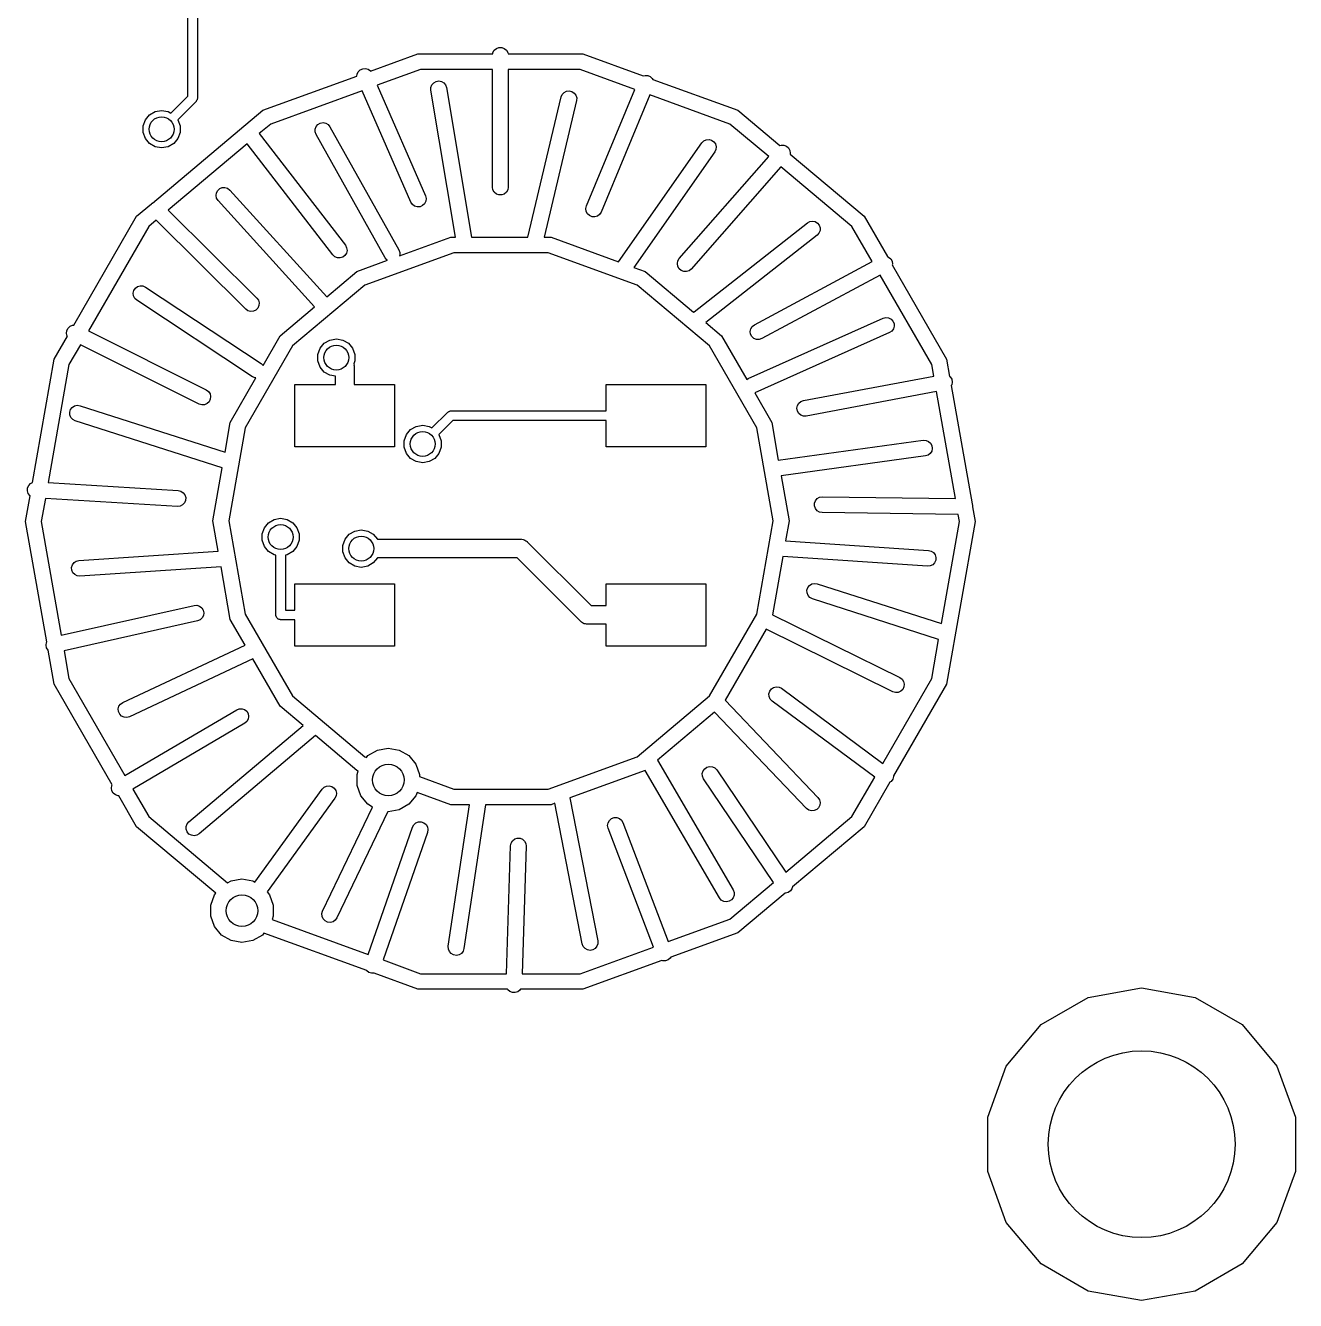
# Model space of a CAD drawing. Extents: x 0 to 100, y -163 to 0.
# Drawn here: x 79.57 to 99.97, y -150.01 to -129.53 of the extents above; entities that cross this region are included whole.
import ezdxf

# ---------------------------------------------------------------- set-up
doc = ezdxf.new("R2010")
doc.units = 0
doc.header["$MEASUREMENT"] = 0
doc.layers.add('BLACK', color=7, linetype='CONTINUOUS')

msp = doc.modelspace()

# ---------------------------------------------------------------- linework, layer by layer
at = {"layer": 'Black'}
for p, q in [((82.1822, -130.668), (82.1822, -119.987)), ((82.3346, -119.987), (82.3346, -130.7)), ((85.1143, -130.266), (85.8756, -129.989)), ((85.8756, -129.989), (87.0767, -129.989)), ((87.0767, -129.989), (87.0807, -129.967)), ((87.0807, -129.967), (87.1027, -129.928)), ((87.1027, -129.928), (87.1365, -129.9)), ((87.1365, -129.9), (87.1779, -129.885)), ((87.1779, -129.885), (87.2221, -129.885)), ((87.2221, -129.885), (87.2635, -129.9)), ((87.2635, -129.9), (87.2973, -129.928)), ((87.2973, -129.928), (87.3193, -129.967)), ((87.3193, -129.967), (87.3233, -129.989)), ((87.3233, -129.989), (88.5244, -129.989)), ((88.5244, -129.989), (89.4963, -130.343)), ((84.9497, -130.244), (84.9902, -130.227)), ((84.9902, -130.227), (85.0342, -130.224)), ((85.0342, -130.224), (85.0765, -130.236)), ((83.3865, -130.895), (84.8946, -130.346)), ((84.8946, -130.346), (84.8982, -130.314)), ((84.8982, -130.314), (84.9178, -130.275)), ((84.9178, -130.275), (84.9497, -130.244)), ((85.0765, -130.236), (85.112, -130.262)), ((85.112, -130.262), (85.1143, -130.266)), ((85.9197, -130.239), (85.2211, -130.493)), ((87.073, -130.239), (85.9197, -130.239)), ((86.1293, -130.452), (86.1678, -130.43)), ((86.1678, -130.43), (86.2113, -130.423)), ((86.2113, -130.423), (86.2546, -130.431)), ((86.2546, -130.431), (86.2926, -130.454)), ((87.073, -132.13), (87.073, -130.239)), ((88.4803, -130.239), (87.327, -130.239)), ((87.327, -130.239), (87.327, -132.13)), ((89.361, -130.56), (88.4803, -130.239)), ((89.4963, -130.343), (89.5236, -130.334)), ((89.5236, -130.334), (89.5677, -130.336)), ((89.5677, -130.336), (89.6084, -130.353)), ((89.6084, -130.353), (89.6409, -130.383)), ((89.6409, -130.383), (89.6488, -130.398)), ((89.6488, -130.398), (91.0135, -130.895)), ((84.982, -130.58), (83.5135, -131.115)), ((85.7636, -132.371), (84.982, -130.58)), ((85.2211, -130.493), (85.9964, -132.269)), ((86.0847, -130.571), (86.0852, -130.527)), ((86.4769, -132.933), (86.0847, -130.571)), ((86.0852, -130.527), (86.1007, -130.485)), ((86.1007, -130.485), (86.1293, -130.452)), ((86.2926, -130.454), (86.3206, -130.488)), ((86.3206, -130.488), (86.3353, -130.529)), ((86.3353, -130.529), (86.7343, -132.933)), ((88.1764, -130.681), (88.1939, -130.64)), ((88.1939, -130.64), (88.2241, -130.608)), ((88.2241, -130.608), (88.2636, -130.588)), ((88.2636, -130.588), (88.3074, -130.583)), ((88.3074, -130.583), (88.3503, -130.593)), ((88.3503, -130.593), (88.3871, -130.618)), ((88.3871, -130.618), (88.4135, -130.653)), ((88.5827, -132.431), (89.361, -130.56)), ((81.9081, -130.942), (82.1822, -130.668)), ((82.3123, -130.754), (82.019, -131.047)), ((82.3142, -130.751), (82.3123, -130.754)), ((82.3168, -130.749), (82.3142, -130.751)), ((82.3217, -130.74), (82.3168, -130.749)), ((82.3275, -130.732), (82.3217, -130.74)), ((82.3283, -130.729), (82.3275, -130.732)), ((82.33, -130.726), (82.3283, -130.729)), ((82.3317, -130.716), (82.33, -130.726)), ((82.3343, -130.706), (82.3317, -130.716)), ((82.3346, -130.7), (82.334, -130.703)), ((82.334, -130.703), (82.3343, -130.706)), ((87.6429, -132.933), (88.1764, -130.681)), ((88.4236, -130.739), (87.9039, -132.933)), ((88.4135, -130.653), (88.4261, -130.695)), ((88.4261, -130.695), (88.4236, -130.739)), ((89.6, -130.647), (88.8173, -132.529)), ((90.8865, -131.115), (89.6, -130.647)), ((81.4628, -131.147), (81.4985, -131.048)), ((81.4985, -131.048), (81.5658, -130.968)), ((81.5658, -130.968), (81.6564, -130.916)), ((81.6121, -132.384), (83.3865, -130.895)), ((81.6564, -130.916), (81.7593, -130.898)), ((81.7593, -130.898), (81.8623, -130.916)), ((81.8623, -130.916), (81.9081, -130.942)), ((82.019, -131.047), (82.0202, -131.048)), ((82.0202, -131.048), (82.0559, -131.147)), ((91.0135, -130.895), (91.6892, -131.462)), ((81.4628, -131.251), (81.4628, -131.147)), ((81.4985, -131.349), (81.4628, -131.251)), ((82.0559, -131.251), (82.0202, -131.349)), ((82.0559, -131.147), (82.0559, -131.251)), ((83.5135, -131.115), (83.3283, -131.27)), ((84.2247, -131.24), (84.2252, -131.196)), ((84.2392, -131.282), (84.2247, -131.24)), ((84.2252, -131.196), (84.2408, -131.155)), ((84.2408, -131.155), (84.2696, -131.122)), ((84.2696, -131.122), (84.3081, -131.1)), ((84.3081, -131.1), (84.3516, -131.093)), ((84.3516, -131.093), (84.3949, -131.101)), ((84.3949, -131.101), (84.4329, -131.124)), ((84.4329, -131.124), (84.4608, -131.158)), ((84.4608, -131.158), (85.5708, -133.138)), ((91.5102, -131.638), (90.8865, -131.115)), ((81.5658, -131.43), (81.4985, -131.349)), ((81.6564, -131.482), (81.5658, -131.43)), ((81.9529, -131.43), (81.8623, -131.482)), ((83.1335, -131.434), (81.8668, -132.497)), ((82.0202, -131.349), (81.9529, -131.43)), ((84.5094, -133.218), (83.1335, -131.434)), ((83.3283, -131.27), (84.7106, -133.062)), ((85.3492, -133.262), (84.2392, -131.282)), ((89.096, -133.327), (90.436, -131.417)), ((90.436, -131.417), (90.4673, -131.386)), ((90.4673, -131.386), (90.5072, -131.367)), ((90.5072, -131.367), (90.5512, -131.363)), ((90.5512, -131.363), (90.5938, -131.375)), ((90.5938, -131.375), (90.6299, -131.4)), ((90.6299, -131.4), (90.6551, -131.436)), ((90.6551, -131.436), (90.6665, -131.479)), ((91.6892, -131.462), (91.7106, -131.454)), ((91.7106, -131.454), (91.7547, -131.455)), ((91.7547, -131.455), (91.7958, -131.471)), ((81.7593, -131.5), (81.6564, -131.482)), ((81.8623, -131.482), (81.7593, -131.5)), ((90.644, -131.563), (89.3431, -133.417)), ((90.0745, -133.276), (91.5102, -131.638)), ((90.6626, -131.523), (90.644, -131.563)), ((90.6665, -131.479), (90.6626, -131.523)), ((91.7958, -131.471), (91.829, -131.5)), ((91.829, -131.5), (91.8502, -131.539)), ((91.8502, -131.539), (91.857, -131.583)), ((91.857, -131.583), (91.8536, -131.6)), ((91.8536, -131.6), (93.0426, -132.597)), ((91.7048, -131.801), (90.2655, -133.444)), ((92.848, -132.761), (91.7048, -131.801)), ((82.6331, -132.265), (82.6391, -132.221)), ((82.6424, -132.308), (82.6331, -132.265)), ((82.6391, -132.221), (82.6596, -132.182)), ((82.6596, -132.182), (82.6923, -132.153)), ((82.6923, -132.153), (82.7331, -132.136)), ((82.7331, -132.136), (82.7772, -132.134)), ((82.7772, -132.134), (82.8192, -132.148)), ((82.8192, -132.148), (82.8541, -132.175)), ((82.8541, -132.175), (84.4105, -133.891)), ((85.9964, -132.269), (86.0068, -132.312)), ((87.0807, -132.173), (87.073, -132.13)), ((87.1027, -132.212), (87.0807, -132.173)), ((87.1365, -132.24), (87.1027, -132.212)), ((87.1779, -132.255), (87.1365, -132.24)), ((87.2221, -132.255), (87.1779, -132.255)), ((87.2635, -132.24), (87.2221, -132.255)), ((87.2973, -132.212), (87.2635, -132.24)), ((87.3193, -132.173), (87.2973, -132.212)), ((87.327, -132.13), (87.3193, -132.173)), ((81.3574, -132.597), (81.5952, -132.398)), ((81.5952, -132.398), (81.6068, -132.386)), ((81.6068, -132.386), (81.6121, -132.384)), ((82.6659, -132.345), (82.6424, -132.308)), ((84.2158, -134.054), (82.6659, -132.345)), ((85.788, -132.408), (85.7636, -132.371)), ((85.8235, -132.434), (85.788, -132.408)), ((85.8658, -132.446), (85.8235, -132.434)), ((85.9098, -132.443), (85.8658, -132.446)), ((85.9502, -132.426), (85.9098, -132.443)), ((85.9822, -132.395), (85.9502, -132.426)), ((86.0018, -132.356), (85.9822, -132.395)), ((86.0068, -132.312), (86.0018, -132.356)), ((88.5731, -132.474), (88.5827, -132.431)), ((88.5788, -132.518), (88.5731, -132.474)), ((80.3482, -134.345), (81.3574, -132.597)), ((81.6714, -132.66), (81.552, -132.761)), ((83.1105, -134.09), (81.6714, -132.66)), ((81.8668, -132.497), (83.2895, -133.91)), ((88.5991, -132.557), (88.5788, -132.518)), ((88.6316, -132.587), (88.5991, -132.557)), ((88.6723, -132.604), (88.6316, -132.587)), ((88.7164, -132.606), (88.6723, -132.604)), ((88.7585, -132.593), (88.7164, -132.606)), ((88.7935, -132.566), (88.7585, -132.593)), ((88.8173, -132.529), (88.7935, -132.566)), ((92.1315, -132.7), (92.1704, -132.679)), ((92.1704, -132.679), (92.2141, -132.673)), ((92.2141, -132.673), (92.2573, -132.682)), ((92.2573, -132.682), (92.2947, -132.705)), ((93.0426, -132.597), (93.4156, -133.244)), ((81.552, -132.761), (80.5828, -134.439)), ((90.3115, -134.13), (92.1315, -132.7)), ((92.3179, -132.867), (92.2885, -132.9)), ((92.2947, -132.705), (92.322, -132.74)), ((92.3343, -132.826), (92.3179, -132.867)), ((92.322, -132.74), (92.3357, -132.782)), ((92.3357, -132.782), (92.3343, -132.826)), ((93.1721, -133.322), (92.848, -132.761)), ((84.7106, -133.062), (84.731, -133.102)), ((85.5809, -133.234), (86.4065, -132.933)), ((86.4065, -132.933), (86.4769, -132.933)), ((86.7343, -132.933), (87.6429, -132.933)), ((87.9039, -132.933), (88.0135, -132.933)), ((88.0135, -132.933), (89.0959, -133.327)), ((92.2885, -132.9), (90.5017, -134.304)), ((84.542, -133.247), (84.5094, -133.218)), ((84.5828, -133.264), (84.542, -133.247)), ((84.6269, -133.266), (84.5828, -133.264)), ((84.6689, -133.253), (84.6269, -133.266)), ((84.7038, -133.226), (84.6689, -133.253)), ((84.7275, -133.188), (84.7038, -133.226)), ((84.7369, -133.145), (84.7275, -133.188)), ((84.731, -133.102), (84.7369, -133.145)), ((84.8965, -133.483), (85.3894, -133.304)), ((86.4506, -133.183), (85.0235, -133.703)), ((85.3771, -133.296), (85.3492, -133.262)), ((85.3894, -133.304), (85.3771, -133.296)), ((85.5708, -133.138), (85.5853, -133.18)), ((85.5848, -133.224), (85.5809, -133.234)), ((85.5853, -133.18), (85.5848, -133.224)), ((87.9694, -133.183), (86.4506, -133.183)), ((89.3965, -133.703), (87.9694, -133.183)), ((90.0516, -133.314), (90.0745, -133.276)), ((93.4156, -133.244), (93.4369, -133.252)), ((93.4369, -133.252), (93.4698, -133.281)), ((93.4698, -133.281), (93.4906, -133.32)), ((84.4105, -133.891), (84.8965, -133.483)), ((89.0959, -133.327), (89.096, -133.327)), ((89.3431, -133.417), (89.5235, -133.483)), ((89.5235, -133.483), (90.3044, -134.138)), ((90.043, -133.357), (90.0516, -133.314)), ((90.0498, -133.401), (90.043, -133.357)), ((90.071, -133.44), (90.0498, -133.401)), ((90.1041, -133.469), (90.071, -133.44)), ((90.1453, -133.485), (90.1041, -133.469)), ((90.1894, -133.486), (90.1453, -133.485)), ((90.2311, -133.471), (90.1894, -133.486)), ((90.2655, -133.444), (90.2311, -133.471)), ((91.2799, -134.338), (93.1721, -133.322)), ((93.4906, -133.32), (93.4969, -133.364)), ((93.4969, -133.364), (93.4938, -133.379)), ((93.4938, -133.379), (94.367, -134.891)), ((81.3733, -133.726), (81.4156, -133.714)), ((81.4156, -133.714), (81.4596, -133.716)), ((85.0235, -133.703), (83.8601, -134.679)), ((90.5599, -134.679), (89.3965, -133.703)), ((93.2992, -133.542), (91.4001, -134.562)), ((94.1284, -134.978), (93.2992, -133.542)), ((81.3032, -133.832), (81.3135, -133.789)), ((81.3082, -133.876), (81.3032, -133.832)), ((81.3279, -133.916), (81.3082, -133.876)), ((81.3135, -133.789), (81.3378, -133.753)), ((81.3599, -133.946), (81.3279, -133.916)), ((81.3378, -133.753), (81.3733, -133.726)), ((81.4596, -133.716), (81.5001, -133.734)), ((81.5001, -133.734), (83.3601, -134.964)), ((83.2895, -133.91), (83.3149, -133.946)), ((83.2199, -135.176), (81.3599, -133.946)), ((83.1467, -134.115), (83.1105, -134.09)), ((83.1893, -134.127), (83.1467, -134.115)), ((83.2333, -134.123), (83.1893, -134.127)), ((83.2732, -134.104), (83.2333, -134.123)), ((83.3043, -134.073), (83.2732, -134.104)), ((83.3228, -134.032), (83.3043, -134.073)), ((83.3149, -133.946), (83.3265, -133.989)), ((83.3265, -133.989), (83.3228, -134.032)), ((83.6655, -134.516), (84.2158, -134.054)), ((90.3044, -134.138), (90.3115, -134.13)), ((90.5017, -134.304), (90.7545, -134.516)), ((91.1782, -135.204), (93.3482, -134.234)), ((93.3482, -134.234), (93.391, -134.223)), ((93.391, -134.223), (93.4348, -134.228)), ((93.4348, -134.228), (93.4745, -134.247)), ((93.4745, -134.247), (93.5052, -134.279)), ((93.5052, -134.279), (93.5232, -134.319)), ((93.5232, -134.319), (93.5263, -134.363)), ((80.033, -134.891), (80.2454, -134.523)), ((80.2332, -134.478), (80.2383, -134.434)), ((80.2435, -134.521), (80.2332, -134.478)), ((80.2383, -134.434), (80.258, -134.394)), ((80.2454, -134.523), (80.2435, -134.521)), ((80.258, -134.394), (80.29, -134.364)), ((80.29, -134.364), (80.3305, -134.346)), ((80.3305, -134.346), (80.3482, -134.345)), ((80.5828, -134.439), (82.4768, -135.386)), ((83.3902, -134.993), (83.6655, -134.516)), ((90.7545, -134.516), (91.1592, -135.217)), ((91.2131, -134.446), (91.2221, -134.403)), ((91.2194, -134.49), (91.2131, -134.446)), ((91.2402, -134.529), (91.2194, -134.49)), ((91.2221, -134.403), (91.2453, -134.365)), ((91.2731, -134.558), (91.2402, -134.529)), ((91.2453, -134.365), (91.2799, -134.338)), ((93.4518, -134.466), (91.2849, -135.435)), ((93.4884, -134.441), (93.4518, -134.466)), ((93.5142, -134.406), (93.4884, -134.441)), ((93.5263, -134.363), (93.5142, -134.406)), ((80.4555, -134.66), (80.2716, -134.978)), ((82.3632, -135.614), (80.4555, -134.66)), ((83.8601, -134.679), (83.1007, -135.994)), ((84.2691, -134.815), (84.3048, -134.717)), ((84.3048, -134.717), (84.3721, -134.637)), ((84.3721, -134.637), (84.4626, -134.584)), ((84.4626, -134.584), (84.5656, -134.566)), ((84.5656, -134.566), (84.6686, -134.584)), ((84.6686, -134.584), (84.7592, -134.637)), ((84.7592, -134.637), (84.8264, -134.717)), ((84.8264, -134.717), (84.8622, -134.815)), ((91.3193, -135.994), (90.5599, -134.679)), ((91.3141, -134.574), (91.2731, -134.558)), ((91.3582, -134.576), (91.3141, -134.574)), ((91.4001, -134.562), (91.3582, -134.576)), ((79.6835, -136.873), (80.033, -134.891)), ((84.2691, -134.92), (84.2691, -134.815)), ((84.3048, -135.018), (84.2691, -134.92)), ((84.8622, -134.92), (84.8444, -134.968)), ((84.8622, -134.815), (84.8622, -134.92)), ((94.367, -134.891), (94.4159, -135.169)), ((80.2716, -134.978), (79.9371, -136.875)), ((83.3601, -134.964), (83.3902, -134.993)), ((84.3721, -135.098), (84.3048, -135.018)), ((84.4626, -135.15), (84.3721, -135.098)), ((84.8444, -134.968), (84.8494, -134.987)), ((84.8494, -134.987), (84.8489, -134.993)), ((84.8489, -134.993), (84.85, -135)), ((84.85, -135), (84.85, -135.3)), ((94.1608, -135.163), (94.1284, -134.978)), ((82.862, -135.907), (83.2738, -135.194)), ((83.2604, -135.194), (83.2199, -135.176)), ((83.2738, -135.194), (83.2604, -135.194)), ((83.9, -136.3), (83.9, -135.3)), ((83.9, -135.3), (84.55, -135.3)), ((84.55, -135.166), (84.4626, -135.15)), ((84.55, -135.3), (84.55, -135.166)), ((84.85, -135.3), (85.5, -135.3)), ((85.5, -135.3), (85.5, -136.3)), ((88.9, -135.724), (88.9, -135.3)), ((88.9, -135.3), (90.5, -135.3)), ((90.5, -135.3), (90.5, -136.3)), ((91.1592, -135.217), (91.1782, -135.204)), ((92.0666, -135.555), (94.1608, -135.163)), ((94.4159, -135.169), (94.4264, -135.177)), ((94.4264, -135.177), (94.4489, -135.215)), ((94.4498, -135.302), (94.4419, -135.316)), ((94.4419, -135.316), (94.7767, -137.215)), ((94.4489, -135.215), (94.457, -135.259)), ((94.457, -135.259), (94.4498, -135.302)), ((82.4768, -135.386), (82.5122, -135.413)), ((82.5122, -135.413), (82.5365, -135.449)), ((82.5417, -135.536), (82.522, -135.576)), ((82.5365, -135.449), (82.5468, -135.492)), ((82.5468, -135.492), (82.5417, -135.536)), ((91.2849, -135.435), (91.558, -135.907)), ((92.0253, -135.571), (92.0666, -135.555)), ((94.2049, -135.413), (92.1134, -135.805)), ((94.5079, -137.131), (94.2049, -135.413)), ((80.2842, -135.743), (80.2976, -135.701)), ((80.2859, -135.787), (80.2842, -135.743)), ((80.2976, -135.701), (80.3247, -135.666)), ((80.3247, -135.666), (80.362, -135.642)), ((80.362, -135.642), (80.4051, -135.633)), ((80.4051, -135.633), (80.4488, -135.639)), ((80.4488, -135.639), (82.7777, -136.386)), ((82.4055, -135.626), (82.3632, -135.614)), ((82.4495, -135.624), (82.4055, -135.626)), ((82.49, -135.606), (82.4495, -135.624)), ((82.522, -135.576), (82.49, -135.606)), ((86.1012, -135.997), (86.3526, -135.746)), ((86.3526, -135.746), (86.3553, -135.744)), ((86.3553, -135.744), (86.3575, -135.742)), ((86.3575, -135.742), (86.3661, -135.737)), ((86.3661, -135.737), (86.3742, -135.731)), ((86.3742, -135.731), (86.3775, -135.73)), ((86.3775, -135.73), (86.3804, -135.728)), ((86.3804, -135.728), (86.3902, -135.727)), ((86.3902, -135.727), (86.3998, -135.724)), ((86.3998, -135.724), (86.4031, -135.724)), ((86.4031, -135.724), (86.4064, -135.724)), ((86.4064, -135.724), (88.9, -135.724)), ((91.963, -135.681), (91.9702, -135.638)), ((91.9711, -135.725), (91.963, -135.681)), ((91.9702, -135.638), (91.9918, -135.599)), ((91.9936, -135.763), (91.9711, -135.725)), ((91.9918, -135.599), (92.0253, -135.571)), ((80.3026, -135.828), (80.2859, -135.787)), ((80.3322, -135.86), (80.3026, -135.828)), ((80.3712, -135.881), (80.3322, -135.86)), ((82.7332, -136.638), (80.3712, -135.881)), ((82.7777, -136.386), (82.862, -135.907)), ((85.8494, -135.971), (85.9524, -135.953)), ((85.9524, -135.953), (86.0554, -135.971)), ((86.438, -135.876), (86.2121, -136.102)), ((88.9, -135.876), (86.438, -135.876)), ((88.9, -136.3), (88.9, -135.876)), ((91.558, -135.907), (91.6646, -136.513)), ((92.0277, -135.791), (91.9936, -135.763)), ((92.0693, -135.805), (92.0277, -135.791)), ((92.1134, -135.805), (92.0693, -135.805)), ((83.1007, -135.994), (82.837, -137.49)), ((85.6558, -136.202), (85.6916, -136.103)), ((85.6916, -136.103), (85.7588, -136.023)), ((85.7588, -136.023), (85.8494, -135.971)), ((86.0554, -135.971), (86.1012, -135.997)), ((86.2121, -136.102), (86.2132, -136.103)), ((86.2132, -136.103), (86.249, -136.202)), ((91.583, -137.49), (91.3193, -135.994)), ((85.5, -136.3), (83.9, -136.3)), ((85.6558, -136.306), (85.6558, -136.202)), ((85.6916, -136.405), (85.6558, -136.306)), ((86.249, -136.306), (86.2132, -136.405)), ((86.249, -136.202), (86.249, -136.306)), ((90.5, -136.3), (88.9, -136.3)), ((91.6646, -136.513), (93.9928, -136.194)), ((93.9928, -136.194), (94.0369, -136.196)), ((94.0369, -136.196), (94.0777, -136.213)), ((94.0777, -136.213), (94.1104, -136.242)), ((94.1276, -136.368), (94.1041, -136.405)), ((94.1104, -136.242), (94.1309, -136.281)), ((94.1369, -136.325), (94.1276, -136.368)), ((94.1309, -136.281), (94.1369, -136.325)), ((85.7588, -136.485), (85.6916, -136.405)), ((85.8494, -136.537), (85.7588, -136.485)), ((85.9524, -136.555), (85.8494, -136.537)), ((86.0554, -136.537), (85.9524, -136.555)), ((86.146, -136.485), (86.0554, -136.537)), ((86.2132, -136.405), (86.146, -136.485)), ((94.0272, -136.446), (91.7088, -136.763)), ((94.0692, -136.432), (94.0272, -136.446)), ((94.1041, -136.405), (94.0692, -136.432)), ((82.583, -137.49), (82.7332, -136.638)), ((91.7088, -136.763), (91.837, -137.49)), ((79.6038, -137.004), (79.6065, -136.96)), ((79.6065, -136.96), (79.6241, -136.92)), ((79.6241, -136.92), (79.6545, -136.888)), ((79.6545, -136.888), (79.6835, -136.873)), ((79.9371, -136.875), (82.0277, -137.003)), ((79.573, -137.5), (79.6463, -137.085)), ((79.6163, -137.047), (79.6038, -137.004)), ((79.6426, -137.082), (79.6163, -137.047)), ((79.6463, -137.085), (79.6426, -137.082)), ((79.8927, -137.127), (79.827, -137.5)), ((82.0122, -137.257), (79.8927, -137.127)), ((82.0277, -137.003), (82.0706, -137.014)), ((82.0706, -137.014), (82.1074, -137.038)), ((82.1074, -137.038), (82.1337, -137.073)), ((82.1435, -137.16), (82.1259, -137.2)), ((82.1337, -137.073), (82.1462, -137.116)), ((82.1462, -137.116), (82.1435, -137.16)), ((92.2452, -137.206), (92.2609, -137.165)), ((92.2609, -137.165), (92.2896, -137.132)), ((92.2896, -137.132), (92.3281, -137.11)), ((92.3281, -137.11), (92.3717, -137.103)), ((92.3717, -137.103), (94.5079, -137.131)), ((82.0561, -137.252), (82.0122, -137.257)), ((82.0955, -137.232), (82.0561, -137.252)), ((82.1259, -137.2), (82.0955, -137.232)), ((92.2447, -137.25), (92.2452, -137.206)), ((92.2592, -137.292), (92.2447, -137.25)), ((92.2871, -137.326), (92.2592, -137.292)), ((92.325, -137.349), (92.2871, -137.326)), ((92.3683, -137.357), (92.325, -137.349)), ((94.5528, -137.386), (92.3683, -137.357)), ((94.573, -137.5), (94.5528, -137.386)), ((94.7767, -137.215), (94.7853, -137.24)), ((94.7853, -137.24), (94.7851, -137.262)), ((94.7851, -137.262), (94.827, -137.5)), ((79.9138, -139.432), (79.573, -137.5)), ((79.827, -137.5), (80.1485, -139.323)), ((82.6689, -137.977), (82.583, -137.49)), ((82.837, -137.49), (83.1007, -138.986)), ((83.3745, -137.697), (83.4103, -137.599)), ((83.4103, -137.599), (83.4775, -137.519)), ((83.4775, -137.519), (83.5681, -137.466)), ((83.5681, -137.466), (83.6711, -137.448)), ((83.6711, -137.448), (83.7741, -137.466)), ((83.7741, -137.466), (83.8647, -137.519)), ((83.8647, -137.519), (83.9319, -137.599)), ((83.9319, -137.599), (83.9677, -137.697)), ((91.3193, -138.986), (91.583, -137.49)), ((91.837, -137.49), (91.781, -137.808)), ((94.284, -139.139), (94.573, -137.5)), ((94.827, -137.5), (94.367, -140.109)), ((83.3745, -137.801), (83.3745, -137.697)), ((83.4103, -137.9), (83.3745, -137.801)), ((83.9677, -137.801), (83.9319, -137.9)), ((83.9677, -137.697), (83.9677, -137.801)), ((84.6693, -137.882), (84.7051, -137.784)), ((84.7051, -137.784), (84.7723, -137.704)), ((84.7723, -137.704), (84.8629, -137.652)), ((84.8629, -137.652), (84.9659, -137.633)), ((84.9659, -137.633), (85.0689, -137.652)), ((85.0689, -137.652), (85.1595, -137.704)), ((85.1595, -137.704), (85.2267, -137.784)), ((85.2267, -137.784), (85.2269, -137.785)), ((85.2269, -137.785), (87.5319, -137.785)), ((87.5319, -137.785), (87.5384, -137.786)), ((87.5384, -137.786), (87.545, -137.785)), ((87.545, -137.785), (87.5639, -137.79)), ((87.5639, -137.79), (87.5832, -137.794)), ((87.5832, -137.794), (87.5889, -137.797)), ((87.5889, -137.797), (87.5953, -137.799)), ((87.5953, -137.799), (87.6113, -137.81)), ((87.6113, -137.81), (87.6283, -137.82)), ((91.781, -137.808), (94.0786, -137.963)), ((80.4317, -138.123), (82.6689, -137.977)), ((83.4775, -137.98), (83.4103, -137.9)), ((83.5681, -138.032), (83.4775, -137.98)), ((83.8647, -137.98), (83.7741, -138.032)), ((83.9319, -137.9), (83.8647, -137.98)), ((84.6693, -137.987), (84.6693, -137.882)), ((84.7051, -138.085), (84.6693, -137.987)), ((87.6283, -137.82), (87.6326, -137.825)), ((87.6326, -137.825), (87.638, -137.829)), ((87.638, -137.829), (88.6594, -138.85)), ((94.0786, -137.963), (94.1214, -137.974)), ((94.1214, -137.974), (94.158, -137.998)), ((94.158, -137.998), (94.184, -138.034)), ((80.3138, -138.236), (80.3261, -138.194)), ((80.3261, -138.194), (80.3522, -138.158)), ((80.3522, -138.158), (80.3889, -138.134)), ((80.3889, -138.134), (80.4317, -138.123)), ((83.5949, -138.037), (83.5681, -138.032)), ((83.5949, -139), (83.5949, -138.037)), ((83.7741, -138.032), (83.7473, -138.037)), ((83.7473, -138.037), (83.7473, -138.924)), ((84.7723, -138.165), (84.7051, -138.085)), ((84.8629, -138.218), (84.7723, -138.165)), ((84.9659, -138.236), (84.8629, -138.218)), ((85.0689, -138.218), (84.9659, -138.236)), ((85.1595, -138.165), (85.0689, -138.218)), ((85.2267, -138.085), (85.1595, -138.165)), ((85.2269, -138.085), (85.2267, -138.085)), ((87.4698, -138.085), (85.2269, -138.085)), ((88.4912, -139.106), (87.4698, -138.085)), ((91.7367, -138.059), (91.5711, -138.998)), ((94.0614, -138.217), (91.7367, -138.059)), ((94.1053, -138.212), (94.0614, -138.217)), ((94.1449, -138.193), (94.1053, -138.212)), ((94.1754, -138.161), (94.1449, -138.193)), ((94.1933, -138.12), (94.1754, -138.161)), ((94.184, -138.034), (94.1963, -138.076)), ((94.1963, -138.076), (94.1933, -138.12)), ((80.3166, -138.28), (80.3138, -138.236)), ((80.3344, -138.321), (80.3166, -138.28)), ((80.3649, -138.352), (80.3344, -138.321)), ((80.4044, -138.372), (80.3649, -138.352)), ((80.4483, -138.377), (80.4044, -138.372)), ((82.7133, -138.229), (80.4483, -138.377)), ((82.862, -139.073), (82.7133, -138.229)), ((83.9, -138.924), (83.9, -138.5)), ((83.9, -138.5), (85.5, -138.5)), ((85.5, -138.5), (85.5, -139.5)), ((88.9, -138.85), (88.9, -138.5)), ((88.9, -138.5), (90.5, -138.5)), ((90.5, -138.5), (90.5, -139.5)), ((92.1242, -138.603), (92.1376, -138.561)), ((92.1259, -138.647), (92.1242, -138.603)), ((92.1376, -138.561), (92.1647, -138.526)), ((92.1647, -138.526), (92.202, -138.502)), ((92.202, -138.502), (92.2451, -138.493)), ((92.2451, -138.493), (92.2888, -138.499)), ((92.2888, -138.499), (94.284, -139.139)), ((92.1426, -138.688), (92.1259, -138.647)), ((92.1722, -138.72), (92.1426, -138.688)), ((92.2112, -138.741), (92.1722, -138.72)), ((94.2395, -139.392), (92.2112, -138.741)), ((80.1485, -139.323), (82.2823, -138.846)), ((82.2823, -138.846), (82.3263, -138.844)), ((82.3263, -138.844), (82.3684, -138.857)), ((82.3684, -138.857), (82.4035, -138.884)), ((82.4035, -138.884), (82.4272, -138.921)), ((82.4312, -139.008), (82.4109, -139.047)), ((82.4272, -138.921), (82.4369, -138.964)), ((82.4369, -138.964), (82.4312, -139.008)), ((83.1007, -138.986), (83.8601, -140.301)), ((83.5961, -139.007), (83.5949, -139)), ((83.5961, -139.013), (83.5961, -139.007)), ((83.5983, -139.019), (83.5961, -139.013)), ((83.5995, -139.026), (83.5983, -139.019)), ((83.6028, -139.032), (83.5995, -139.026)), ((83.6051, -139.038), (83.6028, -139.032)), ((83.6094, -139.043), (83.6051, -139.038)), ((83.7473, -138.924), (83.9, -138.924)), ((88.6594, -138.85), (88.9, -138.85)), ((90.5599, -140.301), (91.3193, -138.986)), ((91.5711, -138.998), (93.6162, -140.006)), ((82.3377, -139.094), (80.1927, -139.574)), ((82.3784, -139.077), (82.3377, -139.094)), ((82.4109, -139.047), (82.3784, -139.077)), ((83.0988, -139.483), (82.862, -139.073)), ((83.6127, -139.049), (83.6094, -139.043)), ((83.6178, -139.053), (83.6127, -139.049)), ((83.6221, -139.058), (83.6178, -139.053)), ((83.6279, -139.062), (83.6221, -139.058)), ((83.633, -139.066), (83.6279, -139.062)), ((83.6393, -139.068), (83.633, -139.066)), ((83.645, -139.072), (83.6393, -139.068)), ((83.6516, -139.073), (83.645, -139.072)), ((83.6579, -139.075), (83.6516, -139.073)), ((83.6645, -139.075), (83.6579, -139.075)), ((83.6711, -139.076), (83.6645, -139.075)), ((83.9, -139.076), (83.6711, -139.076)), ((83.9, -139.5), (83.9, -139.076)), ((88.4966, -139.11), (88.4912, -139.106)), ((88.5009, -139.115), (88.4966, -139.11)), ((88.5179, -139.125), (88.5009, -139.115)), ((88.5339, -139.136), (88.5179, -139.125)), ((88.5403, -139.138), (88.5339, -139.136)), ((88.546, -139.141), (88.5403, -139.138)), ((88.5653, -139.144), (88.546, -139.141)), ((88.5842, -139.149), (88.5653, -139.144)), ((88.5908, -139.149), (88.5842, -139.149)), ((88.5973, -139.15), (88.5908, -139.149)), ((88.9, -139.15), (88.5973, -139.15)), ((88.9, -139.5), (88.9, -139.15)), ((91.4671, -139.23), (90.8082, -140.371)), ((93.5038, -140.234), (91.4671, -139.23)), ((79.9031, -139.486), (79.9088, -139.442)), ((79.9088, -139.442), (79.9138, -139.432)), ((94.1284, -140.022), (94.2395, -139.392)), ((79.9128, -139.529), (79.9031, -139.486)), ((79.9365, -139.566), (79.9128, -139.529)), ((79.9374, -139.567), (79.9365, -139.566)), ((80.033, -140.109), (79.9374, -139.567)), ((80.1927, -139.574), (80.2716, -140.022)), ((81.136, -140.405), (83.0988, -139.483)), ((85.5, -139.5), (83.9, -139.5)), ((90.5, -139.5), (88.9, -139.5)), ((83.2262, -139.703), (81.244, -140.635)), ((83.6655, -140.464), (83.2262, -139.703)), ((80.2716, -140.022), (81.1708, -141.579)), ((93.341, -141.385), (94.1284, -140.022)), ((93.6162, -140.006), (93.6517, -140.032)), ((93.6517, -140.032), (93.6762, -140.069)), ((80.9668, -141.726), (80.033, -140.109)), ((91.5138, -140.265), (91.5264, -140.223)), ((91.5165, -140.309), (91.5138, -140.265)), ((91.5264, -140.223), (91.5528, -140.188)), ((91.5528, -140.188), (91.5896, -140.163)), ((91.5896, -140.163), (91.6325, -140.153)), ((91.6325, -140.153), (91.6763, -140.158)), ((91.6763, -140.158), (91.7157, -140.178)), ((91.7157, -140.178), (93.341, -141.385)), ((93.5462, -140.246), (93.5038, -140.234)), ((94.367, -140.109), (93.5155, -141.583)), ((93.5902, -140.243), (93.5462, -140.246)), ((93.6306, -140.226), (93.5902, -140.243)), ((93.6624, -140.195), (93.6306, -140.226)), ((93.6819, -140.156), (93.6624, -140.195)), ((93.6762, -140.069), (93.6867, -140.112)), ((93.6867, -140.112), (93.6819, -140.156)), ((81.0635, -140.509), (81.0747, -140.467)), ((81.0747, -140.467), (81.0999, -140.43)), ((81.0999, -140.43), (81.136, -140.405)), ((84.033, -140.773), (83.6655, -140.464)), ((83.8601, -140.301), (85.0235, -141.277)), ((89.3965, -141.277), (90.5599, -140.301)), ((90.8082, -140.371), (92.3018, -141.932)), ((91.534, -140.35), (91.5165, -140.309)), ((91.5643, -140.382), (91.534, -140.35)), ((93.2132, -141.607), (91.5643, -140.382)), ((81.0674, -140.553), (81.0635, -140.509)), ((81.0862, -140.593), (81.0674, -140.553)), ((81.1175, -140.624), (81.0862, -140.593)), ((81.1575, -140.643), (81.1175, -140.624)), ((81.2015, -140.646), (81.1575, -140.643)), ((81.1708, -141.579), (82.9655, -140.521)), ((81.244, -140.635), (81.2015, -140.646)), ((82.9655, -140.521), (83.0068, -140.505)), ((83.0068, -140.505), (83.0509, -140.505)), ((83.0509, -140.505), (83.0925, -140.519)), ((83.0925, -140.519), (83.1265, -140.547)), ((83.1265, -140.547), (83.1489, -140.585)), ((83.1497, -140.672), (83.128, -140.711)), ((83.1489, -140.585), (83.157, -140.629)), ((83.157, -140.629), (83.1497, -140.672)), ((90.6386, -140.561), (89.7217, -141.331)), ((92.1182, -142.108), (90.6386, -140.561)), ((83.0945, -140.739), (81.2978, -141.799)), ((82.198, -142.323), (84.033, -140.773)), ((83.128, -140.711), (83.0945, -140.739)), ((84.2305, -140.938), (82.362, -142.517)), ((84.8965, -141.497), (84.2305, -140.938)), ((85.0235, -141.277), (85.0494, -141.287)), ((85.0494, -141.287), (85.0722, -141.259)), ((85.0722, -141.259), (85.2256, -141.171)), ((85.2256, -141.171), (85.4, -141.14)), ((85.4, -141.14), (85.5744, -141.171)), ((85.5744, -141.171), (85.7278, -141.259)), ((85.7278, -141.259), (85.8416, -141.395)), ((87.9694, -141.797), (89.3965, -141.277)), ((85.8416, -141.395), (85.9022, -141.561)), ((89.5243, -141.496), (89.5235, -141.497)), ((90.7203, -143.544), (89.5243, -141.496)), ((89.7217, -141.331), (90.9397, -143.416)), ((90.4559, -141.504), (90.4818, -141.469)), ((90.4818, -141.469), (90.5184, -141.444)), ((90.5184, -141.444), (90.5612, -141.433)), ((90.5612, -141.433), (90.605, -141.438)), ((90.605, -141.438), (90.6447, -141.457)), ((90.6447, -141.457), (90.6753, -141.489)), ((90.6753, -141.489), (91.7834, -143.133)), ((84.9183, -141.505), (84.8965, -141.497)), ((84.8978, -141.561), (84.9183, -141.505)), ((84.8978, -141.739), (84.8978, -141.561)), ((85.9022, -141.561), (85.9022, -141.597)), ((85.9022, -141.597), (86.4506, -141.797)), ((89.5235, -141.497), (88.3147, -141.937)), ((90.4437, -141.547), (90.4559, -141.504)), ((90.4468, -141.591), (90.4437, -141.547)), ((90.4647, -141.631), (90.4468, -141.591)), ((91.5877, -143.297), (90.4647, -141.631)), ((92.848, -142.239), (93.2132, -141.607)), ((93.4562, -141.686), (93.0426, -142.403)), ((93.4772, -141.672), (93.4562, -141.686)), ((93.5036, -141.637), (93.4772, -141.672)), ((93.5162, -141.595), (93.5036, -141.637)), ((93.5155, -141.583), (93.5162, -141.595)), ((80.953, -141.781), (80.9603, -141.738)), ((80.9611, -141.825), (80.953, -141.781)), ((80.9603, -141.738), (80.9668, -141.726)), ((80.9835, -141.863), (80.9611, -141.825)), ((81.0175, -141.891), (80.9835, -141.863)), ((81.0591, -141.905), (81.0175, -141.891)), ((81.0702, -141.905), (81.0591, -141.905)), ((81.3574, -142.403), (81.0702, -141.905)), ((81.2978, -141.799), (81.552, -142.239)), ((83.2555, -143.289), (84.3371, -141.796)), ((84.3371, -141.796), (84.3688, -141.765)), ((84.3688, -141.765), (84.4091, -141.747)), ((84.4091, -141.747), (84.4531, -141.744)), ((84.4531, -141.744), (84.4955, -141.756)), ((84.4955, -141.756), (84.5312, -141.782)), ((84.5312, -141.782), (84.5559, -141.818)), ((84.5621, -141.905), (84.5429, -141.944)), ((84.5559, -141.818), (84.5667, -141.861)), ((84.5667, -141.861), (84.5621, -141.905)), ((84.9584, -141.905), (84.8978, -141.739)), ((85.0722, -142.041), (84.9584, -141.905)), ((85.8416, -141.905), (85.7278, -142.041)), ((85.8621, -141.849), (85.8416, -141.905)), ((86.4065, -142.047), (85.8621, -141.849)), ((86.4506, -141.797), (87.9694, -141.797)), ((84.5429, -141.944), (83.4531, -143.449)), ((84.3455, -143.755), (85.1483, -142.085)), ((85.1483, -142.085), (85.0722, -142.041)), ((85.7278, -142.041), (85.5744, -142.129)), ((86.3644, -144.321), (86.7061, -142.047)), ((86.7061, -142.047), (86.4065, -142.047)), ((86.9629, -142.047), (86.6156, -144.359)), ((88.0135, -142.047), (86.9629, -142.047)), ((88.0731, -142.025), (88.0135, -142.047)), ((88.5154, -144.284), (88.0731, -142.025)), ((88.3147, -141.937), (88.7646, -144.236)), ((92.1538, -142.134), (92.1182, -142.108)), ((92.3124, -142.095), (92.2805, -142.126)), ((92.3018, -141.932), (92.3263, -141.969)), ((92.3319, -142.056), (92.3124, -142.095)), ((92.3263, -141.969), (92.3367, -142.012)), ((92.3367, -142.012), (92.3319, -142.056)), ((81.552, -142.239), (82.8197, -143.303)), ((85.3944, -142.159), (84.5745, -143.865)), ((85.4, -142.16), (85.3944, -142.159)), ((85.5744, -142.129), (85.4, -142.16)), ((88.93, -142.338), (88.9515, -142.3)), ((88.9515, -142.3), (88.9849, -142.271)), ((88.9849, -142.271), (89.0261, -142.255)), ((89.0261, -142.255), (89.0702, -142.255)), ((89.0702, -142.255), (89.1119, -142.269)), ((89.1119, -142.269), (89.1461, -142.297)), ((89.1461, -142.297), (89.1687, -142.335)), ((91.7834, -143.133), (92.848, -142.239)), ((92.1961, -142.146), (92.1538, -142.134)), ((92.2402, -142.143), (92.1961, -142.146)), ((92.2805, -142.126), (92.2402, -142.143)), ((82.6294, -143.47), (81.3574, -142.403)), ((82.1549, -142.398), (82.1698, -142.357)), ((82.155, -142.442), (82.1549, -142.398)), ((82.1702, -142.484), (82.155, -142.442)), ((82.1698, -142.357), (82.198, -142.323)), ((82.1987, -142.518), (82.1702, -142.484)), ((82.237, -142.539), (82.1987, -142.518)), ((82.362, -142.517), (82.3238, -142.539)), ((85.0768, -144.454), (85.7901, -142.408)), ((86.0299, -142.492), (85.3155, -144.541)), ((85.7901, -142.408), (85.8116, -142.37)), ((85.8116, -142.37), (85.845, -142.341)), ((85.845, -142.341), (85.8862, -142.325)), ((85.8862, -142.325), (85.9303, -142.325)), ((85.9303, -142.325), (85.972, -142.339)), ((85.972, -142.339), (86.0062, -142.367)), ((86.0062, -142.367), (86.0287, -142.405)), ((86.0287, -142.405), (86.037, -142.448)), ((86.037, -142.448), (86.0299, -142.492)), ((88.923, -142.382), (88.93, -142.338)), ((88.9313, -142.425), (88.923, -142.382)), ((89.6571, -144.333), (88.9313, -142.425)), ((89.1687, -142.335), (89.8958, -144.246)), ((93.0426, -142.403), (91.8921, -143.368)), ((82.2804, -142.547), (82.237, -142.539)), ((82.3238, -142.539), (82.2804, -142.547)), ((87.2986, -144.761), (87.3631, -142.706)), ((87.3631, -142.706), (87.3721, -142.663)), ((87.3721, -142.663), (87.3953, -142.625)), ((87.3953, -142.625), (87.43, -142.598)), ((87.43, -142.598), (87.4719, -142.584)), ((87.4719, -142.584), (87.516, -142.586)), ((87.516, -142.586), (87.5569, -142.602)), ((87.6169, -142.714), (87.5527, -144.761)), ((87.5569, -142.602), (87.5898, -142.631)), ((87.5898, -142.631), (87.6106, -142.67)), ((87.6106, -142.67), (87.6169, -142.714)), ((82.8197, -143.303), (82.8756, -143.271)), ((82.8756, -143.271), (83.05, -143.24)), ((83.05, -143.24), (83.2244, -143.271)), ((83.2244, -143.271), (83.2555, -143.289)), ((90.8865, -143.885), (91.5877, -143.297)), ((82.5478, -143.661), (82.6084, -143.495)), ((82.6084, -143.495), (82.6294, -143.47)), ((83.4531, -143.449), (83.4916, -143.495)), ((83.4916, -143.495), (83.5522, -143.661)), ((90.9403, -143.543), (90.9121, -143.577)), ((90.9397, -143.416), (90.955, -143.457)), ((90.9552, -143.501), (90.9403, -143.543)), ((90.955, -143.457), (90.9552, -143.501)), ((91.7749, -143.466), (91.0135, -144.105)), ((91.7788, -143.467), (91.7749, -143.466)), ((91.8216, -143.456), (91.7788, -143.467)), ((91.8582, -143.431), (91.8216, -143.456)), ((91.8841, -143.396), (91.8582, -143.431)), ((91.8921, -143.368), (91.8841, -143.396)), ((82.5478, -143.839), (82.5478, -143.661)), ((83.5522, -143.661), (83.5522, -143.839)), ((90.7489, -143.578), (90.7203, -143.544)), ((90.7872, -143.6), (90.7489, -143.578)), ((90.8306, -143.607), (90.7872, -143.6)), ((90.874, -143.599), (90.8306, -143.607)), ((90.9121, -143.577), (90.874, -143.599)), ((82.6084, -144.005), (82.5478, -143.839)), ((83.5522, -143.839), (83.5327, -143.892)), ((83.5327, -143.892), (85.0768, -144.454)), ((84.3336, -143.797), (84.3455, -143.755)), ((84.337, -143.841), (84.3336, -143.797)), ((84.3551, -143.882), (84.337, -143.841)), ((84.3859, -143.913), (84.3551, -143.882)), ((84.4257, -143.932), (84.3859, -143.913)), ((84.4696, -143.937), (84.4257, -143.932)), ((84.5123, -143.926), (84.4696, -143.937)), ((84.5487, -143.901), (84.5123, -143.926)), ((84.5745, -143.865), (84.5487, -143.901)), ((89.8958, -144.246), (90.8865, -143.885)), ((82.7222, -144.141), (82.6084, -144.005)), ((82.8756, -144.229), (82.7222, -144.141)), ((83.3778, -144.141), (83.2244, -144.229)), ((83.4026, -144.111), (83.3778, -144.141)), ((85.0531, -144.712), (83.4026, -144.111)), ((91.0135, -144.105), (89.9355, -144.498)), ((83.05, -144.26), (82.8756, -144.229)), ((83.2244, -144.229), (83.05, -144.26)), ((86.3655, -144.365), (86.3644, -144.321)), ((86.6156, -144.359), (86.6016, -144.401)), ((88.4803, -144.761), (89.6571, -144.333)), ((88.5312, -144.326), (88.5154, -144.284)), ((88.5602, -144.359), (88.5312, -144.326)), ((88.5988, -144.38), (88.5602, -144.359)), ((88.7234, -144.356), (88.6857, -144.379)), ((88.7512, -144.321), (88.7234, -144.356)), ((88.7655, -144.28), (88.7512, -144.321)), ((88.7646, -144.236), (88.7655, -144.28)), ((85.3155, -144.541), (85.9197, -144.761)), ((86.3817, -144.406), (86.3655, -144.365)), ((86.4109, -144.439), (86.3817, -144.406)), ((86.4496, -144.46), (86.4109, -144.439)), ((86.4932, -144.467), (86.4496, -144.46)), ((86.5365, -144.458), (86.4932, -144.467)), ((86.5741, -144.435), (86.5365, -144.458)), ((86.6016, -144.401), (86.5741, -144.435)), ((89.7928, -144.549), (88.5244, -145.011)), ((88.6424, -144.387), (88.5988, -144.38)), ((88.6857, -144.379), (88.6424, -144.387)), ((89.8098, -144.555), (89.7928, -144.549)), ((89.8539, -144.555), (89.8098, -144.555)), ((89.8951, -144.539), (89.8539, -144.555)), ((89.9285, -144.51), (89.8951, -144.539)), ((89.9355, -144.498), (89.9285, -144.51)), ((85.0538, -144.713), (85.0531, -144.712)), ((85.088, -144.741), (85.0538, -144.713)), ((85.1297, -144.755), (85.088, -144.741)), ((85.1713, -144.755), (85.1297, -144.755)), ((85.8756, -145.011), (85.1713, -144.755)), ((85.9197, -144.761), (87.2986, -144.761)), ((87.5527, -144.761), (88.4803, -144.761)), ((87.3162, -145.011), (85.8756, -145.011)), ((87.3202, -145.019), (87.3162, -145.011)), ((87.3531, -145.048), (87.3202, -145.019)), ((87.394, -145.064), (87.3531, -145.048)), ((87.4381, -145.066), (87.394, -145.064)), ((87.48, -145.052), (87.4381, -145.066)), ((87.5147, -145.025), (87.48, -145.052)), ((87.5231, -145.011), (87.5147, -145.025)), ((88.5244, -145.011), (87.5231, -145.011)), ((95.8869, -145.578), (96.6417, -145.142)), ((96.6417, -145.142), (97.5, -144.99)), ((97.5, -144.99), (98.3583, -145.142)), ((98.3583, -145.142), (99.1131, -145.578)), ((95.3267, -146.245), (95.8869, -145.578)), ((99.1131, -145.578), (99.6733, -146.245)), ((95.0286, -147.064), (95.3267, -146.245)), ((99.6733, -146.245), (99.9714, -147.064)), ((95.0286, -147.936), (95.0286, -147.064)), ((99.9714, -147.064), (99.9714, -147.936)), ((95.3267, -148.755), (95.0286, -147.936)), ((99.9714, -147.936), (99.6733, -148.755)), ((95.8869, -149.422), (95.3267, -148.755)), ((99.6733, -148.755), (99.1131, -149.422)), ((96.6417, -149.858), (95.8869, -149.422)), ((99.1131, -149.422), (98.3583, -149.858)), ((97.5, -150.01), (96.6417, -149.858)), ((98.3583, -149.858), (97.5, -150.01))]:
    msp.add_line(p, q, dxfattribs=at)
for centre, radius in [((81.7593, -131.199), 0.2), ((84.5656, -134.867), 0.2), ((85.9524, -136.254), 0.2), ((83.6711, -137.749), 0.2), ((84.9659, -137.935), 0.2), ((85.4, -141.65), 0.254), ((83.05, -143.75), 0.254), ((97.5, -147.5), 1.5)]:
    msp.add_circle(centre, radius, dxfattribs=at)

doc.saveas('drawing.dxf')
